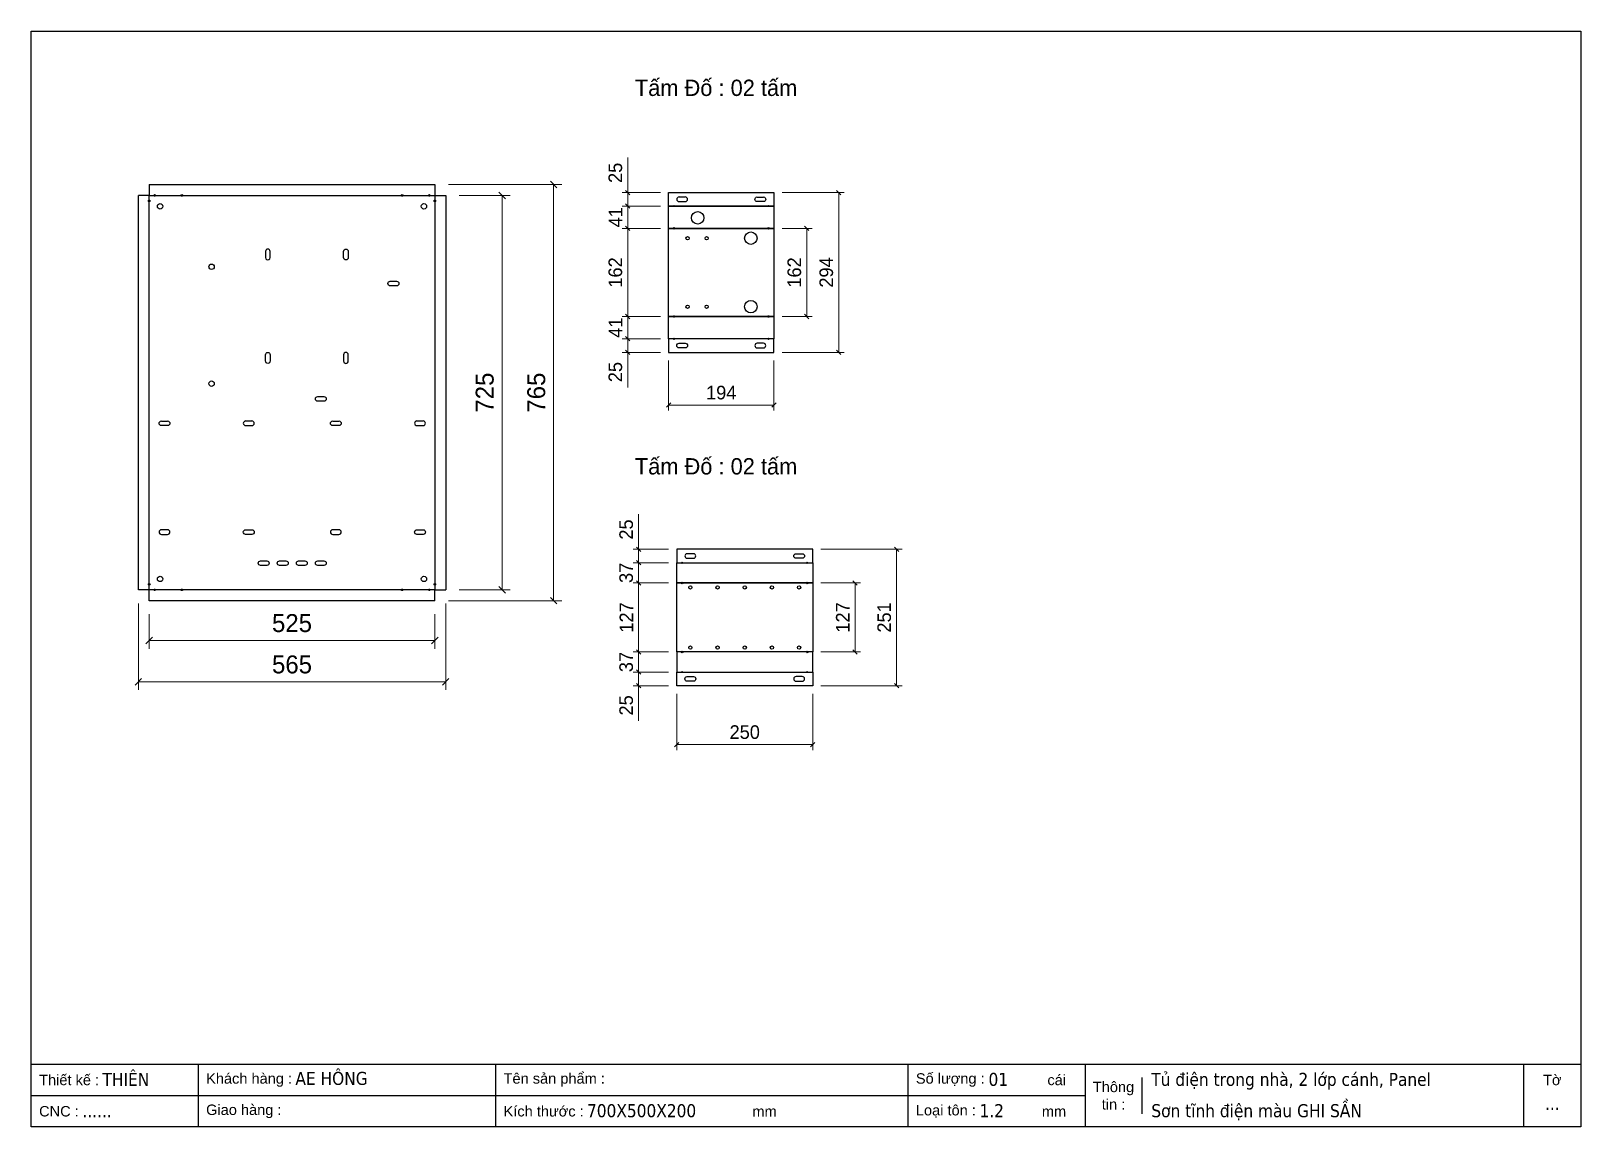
# Model space of a CAD drawing. Header units: millimetres. Extents: x 0 to 2850, y 0 to 2015.
import ezdxf
from ezdxf.enums import TextEntityAlignment as Align

# ---------------------------------------------------------------- set-up
doc = ezdxf.new("R2010")
doc.units = ezdxf.units.MM
doc.layers.add('CNC', color=7, linetype='Continuous')
doc.styles.add('Arial', font='arial.ttf')
doc.styles.add('Tahoma (Input Text)', font='tahoma.ttf')
doc.dimstyles.new('Dim-25', dxfattribs={"dimtxt": 25, "dimasz": 8, "dimexe": 10, "dimexo": 15, "dimgap": 10, "dimtad": 1, "dimdec": 0, "dimtxsty": 'Standard', "dimblk": 'OBLIQUE', "dimcen": 10, "dimclrd": 5, "dimclre": 5, "dimclrt": 3, "dimazin": 3, "dimtfac": 1, "dimtdec": 0, "dimtmove": 0, "dimatfit": 3, "dimldrblk": 'OBLIQUE', "dimlwd": 9, "dimlwe": 9})
doc.dimstyles.new('Dim-33', dxfattribs={"dimtxt": 33, "dimasz": 12, "dimexe": 15, "dimexo": 25, "dimgap": 15, "dimtad": 1, "dimdec": 0, "dimtxsty": 'Standard', "dimblk": 'OBLIQUE', "dimcen": 10, "dimclrd": 5, "dimclre": 5, "dimclrt": 3, "dimazin": 3, "dimtfac": 1, "dimtdec": 0, "dimtmove": 0, "dimatfit": 3, "dimldrblk": 'OPEN30', "dimlwd": 9, "dimlwe": 9})

# ---------------------------------------------------------------- blocks, each defined once
blk = doc.blocks.new('khungtenAsean2')
at = {"color": 7}
for p, q in [((2970, -1980), (0, -1980)), ((320, -1980), (320, -2100)), ((890, -1980), (890, -2100)), ((1680, -1980), (1680, -2100)), ((2020, -1980), (2020, -2100)), ((2860, -1980), (2860, -2100)), ((2128.3, -2005), (2128.3, -2075)), ((2020, -2040), (0, -2040))]:
    blk.add_line(p, q, dxfattribs=at)
blk.add_lwpolyline([(0, 0), (2970, 0), (2970, -2100), (0, -2100)], close=True, dxfattribs=at)
at = {"color": 2, "char_height": 20, "style": 'Arial'}
for s, insert, width, attachment_point in [('  Thiết kế :', (0, -2010), 917.634, 4), ('  Khách hàng :', (320, -2010), 917.634, 4), ('  Tên sản phẩm :', (890, -2010), 917.634, 4), ('  Số lượng :', (1680, -2010), 917.634, 4), ('cái', (1947.6, -2010), 917.634, 4), ('Thông\\Ptin :', (2074.2, -2040), 108.311, 5), ('Tờ', (2915, -2010), 110, 5), ('  CNC :', (0, -2070), 917.634, 4), ('  Giao hàng :', (320, -2070), 917.634, 4), ('  Kích thước :', (890, -2070), 917.634, 4), ('mm', (1382.3, -2070), 917.634, 4), ('  Loại tôn :', (1680, -2070), 917.634, 4), ('mm', (1936.9, -2070), 917.634, 4)]:
    blk.add_mtext(s, dxfattribs=dict(at, insert=insert, width=width, attachment_point=attachment_point))
at = {"color": 1, "style": 'Tahoma (Input Text)', "flags": 8}
for tag, p in [('#01', (137.1, -2021.3)), ('#03', (506.6, -2019.3)), ('#05', (1106.6, -2021.3)), ('#07', (1834.7, -2021.3)), ('#09', (2146.7, -2021.3)), ('#02', (98.5, -2081.3)), ('#04', (486.1, -2081.3)), ('#06', (1065.3, -2081.3)), ('#08', (1817.4, -2081.3)), ('#10', (2146.7, -2081.3))]:
    blk.add_attdef(tag, p, '', height=25, dxfattribs=at)
blk.add_attdef('#11', text='', height=25, dxfattribs=at).set_placement((2915, -2067.3), align=Align.CENTER)
blk = doc.blocks.new('ovan8.5x20')
at = {"layer": 'CNC', "color": 2, "lineweight": -3}
for p, q in [((5.7, 4.2), (-5.8, 4.2)), ((-5.8, -4.2), (5.7, -4.2))]:
    blk.add_line(p, q, dxfattribs=at)
for centre, start, end in [((-5.8, 0), 90, 270), ((5.7, 0), 270, 90)]:
    blk.add_arc(centre, 4.25, start, end, dxfattribs=at)
blk = doc.blocks.new('*D1')
at = {"color": 5, "lineweight": 9, "transparency": 16777216}
for p, q in [((787.6, 1713), (881.3, 1713)), ((866.3, 1713), (866.3, 987.8)), ((787.6, 987.8), (881.3, 987.8))]:
    blk.add_line(p, q, dxfattribs=at)
at = {"color": 0, "linetype": 'ByBlock', "lineweight": -2}
for p, q in [((872.3, 1707), (860.3, 1719)), ((860.3, 993.8), (872.3, 981.8))]:
    blk.add_line(p, q, dxfattribs=at)
at = {"layer": 'Defpoints', "color": 0, "transparency": 16777216}
for p in [(762.6, 1713), (762.6, 987.8), (866.3, 987.8)]:
    blk.add_point(p, dxfattribs=at)
at = {"color": 3, "transparency": 16777216, "insert": (834.5, 1350.4), "char_height": 33, "attachment_point": 5, "rotation": 90}
blk.add_mtext('725', dxfattribs=at)
blk = doc.blocks.new('_Oblique')
at = {"color": 0, "linetype": 'ByBlock', "lineweight": -2}
blk.add_line((-0.5, -0.5), (0.5, 0.5), dxfattribs=at)
blk = doc.blocks.new('_Open30')
at = {"color": 0, "linetype": 'ByBlock', "lineweight": -2}
for p, q in [((-1, 0.27), (0, 0)), ((0, 0), (-1, -0.27)), ((0, 0), (-1, 0))]:
    blk.add_line(p, q, dxfattribs=at)
blk = doc.blocks.new('*D2')
at = {"color": 5, "lineweight": 9, "transparency": 16777216}
for p, q in [((1097.4, 1718.4), (1097.4, 1782.8)), ((1157.5, 1718.4), (1087.4, 1718.4)), ((1097.4, 1693.4), (1097.4, 1718.4)), ((1157.5, 1693.4), (1087.4, 1693.4))]:
    blk.add_line(p, q, dxfattribs=at)
at = {"color": 0, "linetype": 'ByBlock', "lineweight": -2}
for p, q in [((1101.4, 1714.4), (1093.4, 1722.4)), ((1093.4, 1697.4), (1101.4, 1689.4))]:
    blk.add_line(p, q, dxfattribs=at)
at = {"layer": 'Defpoints', "color": 0, "transparency": 16777216}
for p in [(1097.4, 1718.4), (1172.5, 1718.4), (1172.5, 1693.4)]:
    blk.add_point(p, dxfattribs=at)
at = {"color": 3, "transparency": 16777216, "insert": (1074.7, 1754.6), "char_height": 25, "attachment_point": 5, "rotation": 90}
blk.add_mtext('25', dxfattribs=at)
blk = doc.blocks.new('*D3')
at = {"color": 5, "lineweight": 9, "transparency": 16777216}
for p, q in [((1157.5, 1693.4), (1087.4, 1693.4)), ((1097.4, 1693.4), (1097.4, 1652.4)), ((1157.5, 1652.4), (1087.4, 1652.4))]:
    blk.add_line(p, q, dxfattribs=at)
at = {"color": 0, "linetype": 'ByBlock', "lineweight": -2}
for p, q in [((1101.4, 1689.4), (1093.4, 1697.4)), ((1093.4, 1656.4), (1101.4, 1648.4))]:
    blk.add_line(p, q, dxfattribs=at)
at = {"layer": 'Defpoints', "color": 0, "transparency": 16777216}
for p in [(1172.5, 1693.4), (1097.4, 1652.4), (1172.5, 1652.4)]:
    blk.add_point(p, dxfattribs=at)
at = {"color": 3, "transparency": 16777216, "insert": (1074.9, 1672.9), "char_height": 25, "attachment_point": 5, "rotation": 90}
blk.add_mtext('41', dxfattribs=at)
blk = doc.blocks.new('*D4')
at = {"color": 0, "linetype": 'ByBlock', "lineweight": -2}
for p, q in [((1101.4, 1648.4), (1093.4, 1656.4)), ((1093.4, 1494.4), (1101.4, 1486.4))]:
    blk.add_line(p, q, dxfattribs=at)
at = {"color": 5, "lineweight": 9, "transparency": 16777216}
for p, q in [((1157.5, 1652.4), (1087.4, 1652.4)), ((1097.4, 1652.4), (1097.4, 1490.4)), ((1157.5, 1490.4), (1087.4, 1490.4))]:
    blk.add_line(p, q, dxfattribs=at)
at = {"layer": 'Defpoints', "color": 0, "transparency": 16777216}
for p in [(1172.5, 1652.4), (1097.4, 1490.4), (1172.5, 1490.4)]:
    blk.add_point(p, dxfattribs=at)
at = {"color": 3, "transparency": 16777216, "insert": (1074.7, 1571.4), "char_height": 25, "attachment_point": 5, "rotation": 90}
blk.add_mtext('162', dxfattribs=at)
blk = doc.blocks.new('*D5')
at = {"color": 5, "lineweight": 9, "transparency": 16777216}
for p, q in [((1157.5, 1490.4), (1087.4, 1490.4)), ((1097.4, 1490.4), (1097.4, 1449.4)), ((1157.5, 1449.4), (1087.4, 1449.4))]:
    blk.add_line(p, q, dxfattribs=at)
at = {"color": 0, "linetype": 'ByBlock', "lineweight": -2}
for p, q in [((1101.4, 1486.4), (1093.4, 1494.4)), ((1093.4, 1453.4), (1101.4, 1445.4))]:
    blk.add_line(p, q, dxfattribs=at)
at = {"layer": 'Defpoints', "color": 0, "transparency": 16777216}
for p in [(1172.5, 1490.4), (1097.4, 1449.4), (1172.5, 1449.4)]:
    blk.add_point(p, dxfattribs=at)
at = {"color": 3, "transparency": 16777216, "insert": (1074.9, 1469.9), "char_height": 25, "attachment_point": 5, "rotation": 90}
blk.add_mtext('41', dxfattribs=at)
blk = doc.blocks.new('*D6')
at = {"color": 5, "lineweight": 9, "transparency": 16777216}
for p, q in [((1157.5, 1449.4), (1087.4, 1449.4)), ((1097.4, 1449.4), (1097.4, 1424.4)), ((1157.5, 1424.4), (1087.4, 1424.4)), ((1097.4, 1424.4), (1097.4, 1360))]:
    blk.add_line(p, q, dxfattribs=at)
at = {"color": 0, "linetype": 'ByBlock', "lineweight": -2}
for p, q in [((1101.4, 1445.4), (1093.4, 1453.4)), ((1093.4, 1428.4), (1101.4, 1420.4))]:
    blk.add_line(p, q, dxfattribs=at)
at = {"layer": 'Defpoints', "color": 0, "transparency": 16777216}
for p in [(1172.5, 1449.4), (1097.4, 1424.4), (1172.5, 1424.4)]:
    blk.add_point(p, dxfattribs=at)
at = {"color": 3, "transparency": 16777216, "insert": (1074.7, 1388.2), "char_height": 25, "attachment_point": 5, "rotation": 90}
blk.add_mtext('25', dxfattribs=at)
blk = doc.blocks.new('*D7')
at = {"color": 0, "linetype": 'ByBlock', "lineweight": -2}
for p, q in [((1430.6, 1648.4), (1422.6, 1656.4)), ((1422.6, 1494.4), (1430.6, 1486.4))]:
    blk.add_line(p, q, dxfattribs=at)
at = {"color": 5, "lineweight": 9, "transparency": 16777216}
for p, q in [((1381.1, 1652.4), (1436.6, 1652.4)), ((1426.6, 1652.4), (1426.6, 1490.4)), ((1381.1, 1490.4), (1436.6, 1490.4))]:
    blk.add_line(p, q, dxfattribs=at)
at = {"layer": 'Defpoints', "color": 0, "transparency": 16777216}
for p in [(1366.1, 1652.4), (1366.1, 1490.4), (1426.6, 1490.4)]:
    blk.add_point(p, dxfattribs=at)
at = {"color": 3, "transparency": 16777216, "insert": (1403.8, 1571.4), "char_height": 25, "attachment_point": 5, "rotation": 90}
blk.add_mtext('162', dxfattribs=at)
blk = doc.blocks.new('*D8')
at = {"color": 5, "lineweight": 9, "transparency": 16777216}
for p, q in [((1381.1, 1718.4), (1495.3, 1718.4)), ((1485.3, 1718.4), (1485.3, 1424.4)), ((1381.1, 1424.4), (1495.3, 1424.4))]:
    blk.add_line(p, q, dxfattribs=at)
at = {"color": 0, "linetype": 'ByBlock', "lineweight": -2}
for p, q in [((1489.3, 1714.4), (1481.3, 1722.4)), ((1481.3, 1428.4), (1489.3, 1420.4))]:
    blk.add_line(p, q, dxfattribs=at)
at = {"layer": 'Defpoints', "color": 0, "transparency": 16777216}
for p in [(1366.1, 1718.4), (1366.1, 1424.4), (1485.3, 1424.4)]:
    blk.add_point(p, dxfattribs=at)
at = {"color": 3, "transparency": 16777216, "insert": (1462.6, 1571.4), "char_height": 25, "attachment_point": 5, "rotation": 90}
blk.add_mtext('294', dxfattribs=at)
blk = doc.blocks.new('*D9')
at = {"color": 5, "lineweight": 9, "transparency": 16777216}
for p, q in [((1117.4, 1062.5), (1117.4, 1126.9)), ((1172.5, 1062.5), (1107.4, 1062.5)), ((1117.4, 1037.5), (1117.4, 1062.5)), ((1172.5, 1037.5), (1107.4, 1037.5))]:
    blk.add_line(p, q, dxfattribs=at)
at = {"color": 0, "linetype": 'ByBlock', "lineweight": -2}
for p, q in [((1121.4, 1058.5), (1113.4, 1066.5)), ((1113.4, 1041.5), (1121.4, 1033.5))]:
    blk.add_line(p, q, dxfattribs=at)
at = {"layer": 'Defpoints', "color": 0, "transparency": 16777216}
for p in [(1117.4, 1062.5), (1187.5, 1062.5), (1187.5, 1037.5)]:
    blk.add_point(p, dxfattribs=at)
at = {"color": 3, "transparency": 16777216, "insert": (1094.6, 1098.7), "char_height": 25, "attachment_point": 5, "rotation": 90}
blk.add_mtext('25', dxfattribs=at)
blk = doc.blocks.new('*D10')
at = {"color": 5, "lineweight": 9, "transparency": 16777216}
for p, q in [((1172.5, 1037.5), (1107.4, 1037.5)), ((1117.4, 1037.5), (1117.4, 1000.5)), ((1172.5, 1000.5), (1107.4, 1000.5))]:
    blk.add_line(p, q, dxfattribs=at)
at = {"color": 0, "linetype": 'ByBlock', "lineweight": -2}
for p, q in [((1121.4, 1033.5), (1113.4, 1041.5)), ((1113.4, 1004.5), (1121.4, 996.5))]:
    blk.add_line(p, q, dxfattribs=at)
at = {"layer": 'Defpoints', "color": 0, "transparency": 16777216}
for p in [(1187.5, 1037.5), (1117.4, 1000.5), (1187.5, 1000.5)]:
    blk.add_point(p, dxfattribs=at)
at = {"color": 3, "transparency": 16777216, "insert": (1094.6, 1019), "char_height": 25, "attachment_point": 5, "rotation": 90}
blk.add_mtext('37', dxfattribs=at)
blk = doc.blocks.new('*D11')
at = {"color": 5, "lineweight": 9, "transparency": 16777216}
for p, q in [((1172.5, 1000.5), (1107.4, 1000.5)), ((1117.4, 1000.5), (1117.4, 873.5)), ((1172.5, 873.5), (1107.4, 873.5))]:
    blk.add_line(p, q, dxfattribs=at)
at = {"color": 0, "linetype": 'ByBlock', "lineweight": -2}
for p, q in [((1121.4, 996.5), (1113.4, 1004.5)), ((1113.4, 877.5), (1121.4, 869.5))]:
    blk.add_line(p, q, dxfattribs=at)
at = {"layer": 'Defpoints', "color": 0, "transparency": 16777216}
for p in [(1187.5, 1000.5), (1117.4, 873.5), (1187.5, 873.5)]:
    blk.add_point(p, dxfattribs=at)
at = {"color": 3, "transparency": 16777216, "insert": (1094.9, 937), "char_height": 25, "attachment_point": 5, "rotation": 90}
blk.add_mtext('127', dxfattribs=at)
blk = doc.blocks.new('*D12')
at = {"color": 5, "lineweight": 9, "transparency": 16777216}
for p, q in [((1172.5, 873.5), (1107.4, 873.5)), ((1117.4, 873.5), (1117.4, 836.5)), ((1172.5, 836.5), (1107.4, 836.5))]:
    blk.add_line(p, q, dxfattribs=at)
at = {"color": 0, "linetype": 'ByBlock', "lineweight": -2}
for p, q in [((1121.4, 869.5), (1113.4, 877.5)), ((1113.4, 840.5), (1121.4, 832.5))]:
    blk.add_line(p, q, dxfattribs=at)
at = {"layer": 'Defpoints', "color": 0, "transparency": 16777216}
for p in [(1187.5, 873.5), (1117.4, 836.5), (1187.5, 836.5)]:
    blk.add_point(p, dxfattribs=at)
at = {"color": 3, "transparency": 16777216, "insert": (1094.6, 855), "char_height": 25, "attachment_point": 5, "rotation": 90}
blk.add_mtext('37', dxfattribs=at)
blk = doc.blocks.new('*D13')
at = {"color": 5, "lineweight": 9, "transparency": 16777216}
for p, q in [((1172.5, 836.5), (1107.4, 836.5)), ((1117.4, 836.5), (1117.4, 811.5)), ((1172.5, 811.5), (1107.4, 811.5)), ((1117.4, 811.5), (1117.4, 747.1))]:
    blk.add_line(p, q, dxfattribs=at)
at = {"color": 0, "linetype": 'ByBlock', "lineweight": -2}
for p, q in [((1121.4, 832.5), (1113.4, 840.5)), ((1113.4, 815.5), (1121.4, 807.5))]:
    blk.add_line(p, q, dxfattribs=at)
at = {"layer": 'Defpoints', "color": 0, "transparency": 16777216}
for p in [(1187.5, 836.5), (1117.4, 811.5), (1187.5, 811.5)]:
    blk.add_point(p, dxfattribs=at)
at = {"color": 3, "transparency": 16777216, "insert": (1094.6, 775.3), "char_height": 25, "attachment_point": 5, "rotation": 90}
blk.add_mtext('25', dxfattribs=at)
blk = doc.blocks.new('*D14')
at = {"color": 5, "lineweight": 9, "transparency": 16777216}
for p, q in [((1452.5, 1000.5), (1525.3, 1000.5)), ((1515.3, 1000.5), (1515.3, 873.5)), ((1452.5, 873.5), (1525.3, 873.5))]:
    blk.add_line(p, q, dxfattribs=at)
at = {"color": 0, "linetype": 'ByBlock', "lineweight": -2}
for p, q in [((1519.3, 996.5), (1511.3, 1004.5)), ((1511.3, 877.5), (1519.3, 869.5))]:
    blk.add_line(p, q, dxfattribs=at)
at = {"layer": 'Defpoints', "color": 0, "transparency": 16777216}
for p in [(1437.5, 1000.5), (1437.5, 873.5), (1515.3, 873.5)]:
    blk.add_point(p, dxfattribs=at)
at = {"color": 3, "transparency": 16777216, "insert": (1492.8, 937), "char_height": 25, "attachment_point": 5, "rotation": 90}
blk.add_mtext('127', dxfattribs=at)
blk = doc.blocks.new('*D15')
at = {"color": 5, "lineweight": 9, "transparency": 16777216}
for p, q in [((1452.5, 1062.5), (1601.8, 1062.5)), ((1591.8, 1062.5), (1591.8, 811.5)), ((1452.5, 811.5), (1601.8, 811.5))]:
    blk.add_line(p, q, dxfattribs=at)
at = {"color": 0, "linetype": 'ByBlock', "lineweight": -2}
for p, q in [((1595.8, 1058.5), (1587.8, 1066.5)), ((1587.8, 815.5), (1595.8, 807.5))]:
    blk.add_line(p, q, dxfattribs=at)
at = {"layer": 'Defpoints', "color": 0, "transparency": 16777216}
for p in [(1437.5, 1062.5), (1437.5, 811.5), (1591.8, 811.5)]:
    blk.add_point(p, dxfattribs=at)
at = {"color": 3, "transparency": 16777216, "insert": (1569.1, 937), "char_height": 25, "attachment_point": 5, "rotation": 90}
blk.add_mtext('251', dxfattribs=at)
blk = doc.blocks.new('*D16')
at = {"color": 5, "lineweight": 9, "transparency": 16777216}
for p, q in [((1172.5, 1409.4), (1172.5, 1317.6)), ((1366.1, 1409.4), (1366.1, 1317.6)), ((1172.5, 1327.6), (1366.1, 1327.6))]:
    blk.add_line(p, q, dxfattribs=at)
at = {"color": 0, "linetype": 'ByBlock', "lineweight": -2}
for p, q in [((1176.5, 1331.6), (1168.5, 1323.6)), ((1362.1, 1323.6), (1370.1, 1331.6))]:
    blk.add_line(p, q, dxfattribs=at)
at = {"layer": 'Defpoints', "color": 0, "transparency": 16777216}
for p in [(1172.5, 1424.4), (1366.1, 1424.4), (1366.1, 1327.6)]:
    blk.add_point(p, dxfattribs=at)
at = {"color": 3, "transparency": 16777216, "insert": (1269.3, 1350.3), "char_height": 25, "attachment_point": 5}
blk.add_mtext('194', dxfattribs=at)
blk = doc.blocks.new('*D17')
at = {"color": 5, "lineweight": 9, "transparency": 16777216}
for p, q in [((1187.5, 796.5), (1187.5, 693.2)), ((1437.5, 796.5), (1437.5, 693.2)), ((1187.5, 703.2), (1437.5, 703.2))]:
    blk.add_line(p, q, dxfattribs=at)
at = {"color": 0, "linetype": 'ByBlock', "lineweight": -2}
for p, q in [((1191.5, 707.2), (1183.5, 699.2)), ((1433.5, 699.2), (1441.5, 707.2))]:
    blk.add_line(p, q, dxfattribs=at)
at = {"layer": 'Defpoints', "color": 0, "transparency": 16777216}
for p in [(1187.5, 811.5), (1437.5, 811.5), (1437.5, 703.2)]:
    blk.add_point(p, dxfattribs=at)
at = {"color": 3, "transparency": 16777216, "insert": (1312.5, 726), "char_height": 25, "attachment_point": 5}
blk.add_mtext('250', dxfattribs=at)
blk = doc.blocks.new('*D18')
at = {"color": 0, "linetype": 'ByBlock', "lineweight": -2}
for p, q in [((967.1, 1727), (955.1, 1739)), ((955.1, 973.8), (967.1, 961.8))]:
    blk.add_line(p, q, dxfattribs=at)
at = {"color": 5, "lineweight": 9, "transparency": 16777216}
for p, q in [((767.6, 1733), (976.1, 1733)), ((961.1, 1733), (961.1, 967.8)), ((767.6, 967.8), (976.1, 967.8))]:
    blk.add_line(p, q, dxfattribs=at)
at = {"layer": 'Defpoints', "color": 0, "transparency": 16777216}
for p in [(742.6, 1733), (742.6, 967.8), (961.1, 967.8)]:
    blk.add_point(p, dxfattribs=at)
at = {"color": 3, "transparency": 16777216, "insert": (929.3, 1350.4), "char_height": 33, "attachment_point": 5, "rotation": 90}
blk.add_mtext('765', dxfattribs=at)
blk = doc.blocks.new('*D19')
at = {"color": 5, "lineweight": 9, "transparency": 16777216}
for p, q in [((217.4, 942.8), (217.4, 879.5)), ((742.6, 942.8), (742.6, 879.5)), ((217.4, 894.5), (742.6, 894.5))]:
    blk.add_line(p, q, dxfattribs=at)
at = {"color": 0, "linetype": 'ByBlock', "lineweight": -2}
for p, q in [((223.4, 900.5), (211.4, 888.5)), ((736.6, 888.5), (748.6, 900.5))]:
    blk.add_line(p, q, dxfattribs=at)
at = {"layer": 'Defpoints', "color": 0, "transparency": 16777216}
for p in [(217.4, 967.8), (742.6, 967.8), (742.6, 894.5)]:
    blk.add_point(p, dxfattribs=at)
at = {"color": 3, "transparency": 16777216, "insert": (480, 926.4), "char_height": 33, "attachment_point": 5}
blk.add_mtext('525', dxfattribs=at)
blk = doc.blocks.new('*D20')
at = {"color": 5, "lineweight": 9, "transparency": 16777216}
for p, q in [((197.4, 962.8), (197.4, 803.6)), ((762.6, 962.8), (762.6, 803.6)), ((197.4, 818.6), (762.6, 818.6))]:
    blk.add_line(p, q, dxfattribs=at)
at = {"color": 0, "linetype": 'ByBlock', "lineweight": -2}
for p, q in [((203.4, 824.6), (191.4, 812.6)), ((756.6, 812.6), (768.6, 824.6))]:
    blk.add_line(p, q, dxfattribs=at)
at = {"layer": 'Defpoints', "color": 0, "transparency": 16777216}
for p in [(197.4, 987.8), (762.6, 987.8), (762.6, 818.6)]:
    blk.add_point(p, dxfattribs=at)
at = {"color": 3, "transparency": 16777216, "insert": (480, 850.4), "char_height": 33, "attachment_point": 5}
blk.add_mtext('565', dxfattribs=at)

msp = doc.modelspace()

# ---------------------------------------------------------------- linework, layer by layer
at = {"color": 2}
for points in [[(217.4, 1733), (217.4, 1713), (197.4, 1713)], [(742.6, 1733), (742.6, 1713), (762.6, 1713)], [(217.4, 967.8), (217.4, 987.8), (197.4, 987.8)], [(742.6, 967.8), (742.6, 987.8), (762.6, 987.8)]]:
    msp.add_lwpolyline(points, dxfattribs=at)
at = {"color": 7}
for points in [[(197.4, 987.8), (197.4, 1713)], [(217.4, 1733), (742.6, 1733)], [(762.6, 1713), (762.6, 987.8)], [(742.6, 967.8), (217.4, 967.8)]]:
    msp.add_lwpolyline(points, dxfattribs=at)
for points in [[(217.4, 1713), (742.6, 1713), (742.6, 987.8), (217.4, 987.8)], [(1172.5, 1718.4), (1366.1, 1718.4), (1366.1, 1693.4), (1172.5, 1693.4)], [(1172.5, 1693.4), (1366.1, 1693.4), (1366.1, 1652.4), (1172.5, 1652.4)], [(1172.5, 1652.4), (1366.1, 1652.4), (1366.1, 1490.4), (1172.5, 1490.4)], [(1172.5, 1490.4), (1366.1, 1490.4), (1366.1, 1449.4), (1172.5, 1449.4)], [(1172.5, 1424.4), (1366.1, 1424.4), (1366.1, 1449.4), (1172.5, 1449.4)], [(1437.5, 1037.5), (1437.5, 1062.5), (1187.5, 1062.5), (1187.5, 1037.5)], [(1187.5, 1000.5), (1187.5, 1037.5), (1437.5, 1037.5), (1437.5, 1000.5)], [(1187.5, 1000.5), (1187.5, 1037.5), (1437.5, 1037.5), (1437.5, 1000.5)], [(1187.5, 873.5), (1187.5, 1000.5), (1437.5, 1000.5), (1437.5, 873.5)], [(1187.5, 873.5), (1187.5, 836.5), (1437.5, 836.5), (1437.5, 873.5)], [(1437.5, 836.5), (1437.5, 811.5), (1187.5, 811.5), (1187.5, 836.5)]]:
    msp.add_lwpolyline(points, close=True, dxfattribs=at)
at = {"color": 2}
for centre, radius in [((227.4, 1713), 1.5), ((277.4, 1713), 1.5), ((682.6, 1713), 1.5), ((732.6, 1713), 1.5), ((217.4, 1703), 1.5), ((237.4, 1693), 5), ((722.6, 1693), 5), ((722.6, 1693), 5), ((742.6, 1703), 1.5), ((1182.5, 1693.4), 1), ((1226, 1671.9), 11.5), ((1356.1, 1693.4), 1), ((1182.5, 1652.4), 1.5), ((1356.1, 1652.4), 1.5), ((1207.5, 1634.4), 3), ((1242.5, 1634.4), 3), ((1323.7, 1634.4), 11.5), ((332.1, 1581.8), 5), ((1207.5, 1508.4), 3), ((1242.5, 1508.4), 3), ((1323.7, 1508.4), 11.5), ((1182.5, 1490.4), 1.5), ((1356.1, 1490.4), 1.5), ((1182.5, 1449.4), 1), ((1356.1, 1449.4), 1), ((332.1, 1366.8), 5), ((1197.5, 1037.5), 1), ((1427.5, 1037.5), 1), ((217.4, 997.8), 1.5), ((237.4, 1007.8), 5), ((237.4, 1007.8), 5), ((722.6, 1007.8), 5), ((722.6, 1007.8), 5), ((742.6, 997.8), 1.5), ((1197.5, 1000.5), 1.5), ((1427.5, 1000.5), 1.5), ((227.4, 987.8), 1.5), ((277.4, 987.8), 1.5), ((682.6, 987.8), 1.5), ((732.6, 987.8), 1.5), ((1212.5, 992.2), 3), ((1262.5, 992.2), 3), ((1312.5, 992.2), 3), ((1362.5, 992.2), 3), ((1412.5, 992.2), 3), ((1212.5, 881.7), 3), ((1262.5, 881.7), 3), ((1312.5, 881.7), 3), ((1362.5, 881.7), 3), ((1412.5, 881.7), 3), ((1197.5, 873.5), 1.5), ((1427.5, 873.5), 1.5), ((1197.5, 836.5), 1), ((1427.5, 836.5), 1)]:
    msp.add_circle(centre, radius, dxfattribs=at)

# ---------------------------------------------------------------- block references
at = {"color": 7}
ref = msp.add_blockref('khungtenAsean2', (0, 2015.4), dxfattribs=dict(at, xscale=0.959713920019567, yscale=0.959713920019567, zscale=0.959713920019567))
ref.add_attrib('#11', '...', dxfattribs={"color": 1, "height": 23.99, "style": 'Tahoma (Input Text)'}).set_placement((2797.6, 31.3), align=Align.CENTER)
ref.add_attrib('#09', 'Tủ điện trong nhà, 2 lớp cánh, Panel', (2060.2, 75.6), dxfattribs={"color": 1, "height": 23.993, "style": 'Tahoma (Input Text)'})
ref.add_attrib('#10', 'Sơn tĩnh điện màu GHI SẦN', (2060.2, 18), dxfattribs={"color": 1, "height": 23.993, "style": 'Tahoma (Input Text)'})
ref.add_attrib('#08', '1.2', (1744.2, 18), dxfattribs={"color": 1, "height": 23.99, "style": 'Tahoma (Input Text)'})
ref.add_attrib('#07', '01', (1760.8, 75.6), dxfattribs={"color": 1, "height": 23.99, "style": 'Tahoma (Input Text)'})
ref.add_attrib('#06', '700X500X200', (1022.4, 18), dxfattribs={"color": 1, "height": 23.993, "style": 'Tahoma (Input Text)'})
ref.add_attrib('#03', 'AE HÔNG', (486.2, 77.4), dxfattribs={"color": 1, "height": 23.99, "style": 'Tahoma (Input Text)'})
ref.add_attrib('#02', '......', (94.5, 18), dxfattribs={"color": 1, "height": 23.99, "style": 'Tahoma (Input Text)'})
ref.add_attrib('#01', 'THIÊN', (131.5, 75.6), dxfattribs={"color": 1, "height": 23.99, "style": 'Tahoma (Input Text)'})
at = {"layer": 'CNC', "lineweight": -3}
for p in [(1197.5, 1705.9), (400.5, 1294), (715.5, 1294), (1212.5, 1050)]:
    msp.add_blockref('ovan8.5x20', p, dxfattribs=at)
at = {"layer": 'CNC', "lineweight": -3, "xscale": -1}
for p in [(1341.1, 1705.9), (245.5, 1294), (560.5, 1294), (1412.5, 1050)]:
    msp.add_blockref('ovan8.5x20', p, dxfattribs=at)
at = {"layer": 'CNC', "lineweight": -3}
for p, rotation in [((435.5, 1604.3), 270), ((1341.1, 1436.9), 180), ((579.1, 1414.3), 90), ((245.5, 1094), 180), ((560.5, 1094), 180), ((1412.5, 824), 180)]:
    msp.add_blockref('ovan8.5x20', p, dxfattribs=dict(at, rotation=rotation))
at = {"layer": 'CNC', "lineweight": -3, "xscale": -1}
for p, rotation in [((579.1, 1604.3), 90), ((666.5, 1551), 180), ((1197.5, 1436.9), 180), ((435.5, 1414.3), 270), ((533, 1338.9), 180), ((400.5, 1094), 180), ((715.5, 1094), 180), ((428, 1036.8), 180), ((463, 1036.8), 180), ((498, 1036.8), 180), ((533, 1036.8), 180), ((1212.5, 824), 180)]:
    msp.add_blockref('ovan8.5x20', p, dxfattribs=dict(at, rotation=rotation))

# ---------------------------------------------------------------- texts
at = {"color": 7, "char_height": 30, "width": 1125, "attachment_point": 5}
for insert in [(1259.8, 1910.7), (1259.8, 1214.7)]:
    msp.add_mtext('Tấm Đố : 02 tấm', dxfattribs=dict(at, insert=insert))

# ---------------------------------------------------------------- dimensions: what is measured, and where the dimension line sits
at = {"color": 7}
for base, p1, p2, dimstyle, picture, middle in [((1097.4, 1718.4), (1172.5, 1693.4), (1172.5, 1718.4), 'Dim-25', '*D2', (1074.7, 1754.6)), ((961.1, 967.8), (742.6, 1733), (742.6, 967.8), 'Dim-33', '*D18', (929.3, 1350.4)), ((866.3, 987.8), (762.6, 1713), (762.6, 987.8), 'Dim-33', '*D1', (834.5, 1350.4)), ((1485.3, 1424.4), (1366.1, 1718.4), (1366.1, 1424.4), 'Dim-25', '*D8', (1462.6, 1571.4)), ((1097.4, 1490.4), (1172.5, 1652.4), (1172.5, 1490.4), 'Dim-25', '*D4', (1074.7, 1571.4)), ((1426.6, 1490.4), (1366.1, 1652.4), (1366.1, 1490.4), 'Dim-25', '*D7', (1403.8, 1571.4)), ((1097.4, 1424.4), (1172.5, 1449.4), (1172.5, 1424.4), 'Dim-25', '*D6', (1074.7, 1388.2)), ((1117.4, 1062.5), (1187.5, 1037.5), (1187.5, 1062.5), 'Dim-25', '*D9', (1094.6, 1098.7)), ((1591.8, 811.5), (1437.5, 1062.5), (1437.5, 811.5), 'Dim-25', '*D15', (1569.1, 937)), ((1117.4, 873.5), (1187.5, 1000.5), (1187.5, 873.5), 'Dim-25', '*D11', (1094.9, 937)), ((1515.3, 873.5), (1437.5, 1000.5), (1437.5, 873.5), 'Dim-25', '*D14', (1492.8, 937)), ((1117.4, 811.5), (1187.5, 836.5), (1187.5, 811.5), 'Dim-25', '*D13', (1094.6, 775.3))]:
    dim = msp.add_linear_dim(base=base, p1=p1, p2=p2, angle=90, dimstyle=dimstyle, dxfattribs=at)
    dim.commit()
    dim.dimension.update_dxf_attribs({"geometry": picture, "text_midpoint": middle})
for base, p1, p2, picture, middle in [((1097.4, 1652.4), (1172.5, 1693.4), (1172.5, 1652.4), '*D3', (1097.4, 1672.9)), ((1097.4, 1449.4), (1172.5, 1490.4), (1172.5, 1449.4), '*D5', (1097.4, 1469.9)), ((1117.4, 1000.5), (1187.5, 1037.5), (1187.5, 1000.5), '*D10', (1117.4, 1019)), ((1117.4, 836.5), (1187.5, 873.5), (1187.5, 836.5), '*D12', (1117.4, 855))]:
    dim = msp.add_linear_dim(base=base, p1=p1, p2=p2, angle=90, dimstyle='Dim-25', dxfattribs=at)
    dim.commit()
    dim.dimension.update_dxf_attribs({"geometry": picture, "text_midpoint": middle, "dimtype": 160})
for base, p1, p2, dimstyle, picture, middle in [((1366.1, 1327.6), (1172.5, 1424.4), (1366.1, 1424.4), 'Dim-25', '*D16', (1269.3, 1350.3)), ((762.6, 818.6), (197.4, 987.8), (762.6, 987.8), 'Dim-33', '*D20', (480, 850.4)), ((742.6, 894.5), (217.4, 967.8), (742.6, 967.8), 'Dim-33', '*D19', (480, 926.4)), ((1437.5, 703.2), (1187.5, 811.5), (1437.5, 811.5), 'Dim-25', '*D17', (1312.5, 726))]:
    dim = msp.add_linear_dim(base=base, p1=p1, p2=p2, dimstyle=dimstyle, dxfattribs=at)
    dim.commit()
    dim.dimension.update_dxf_attribs({"geometry": picture, "text_midpoint": middle})

doc.saveas('drawing.dxf')
